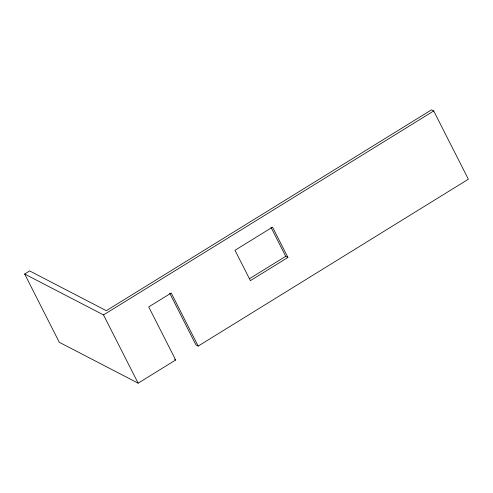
<?xml version="1.0" encoding="UTF-8"?>
<svg xmlns="http://www.w3.org/2000/svg" width="493" height="493" viewBox="0 0 493 493"><rect width="100%" height="100%" fill="white"/><g stroke="black" fill="none" stroke-linecap="round" stroke-linejoin="round"><path stroke-width="0.74" d="M198.174 346.098L171.237 293.002L148.726 306.905L175.662 360.001L138.139 383.178L59.283 342.278L24.65 274.016L29.654 270.922L106.315 310.689L431.529 109.822L433.717 110.956L468.35 179.224L198.174 346.098L195.986 344.958L169.74 293.224M24.65 274.016L103.505 314.916L433.717 110.956M249.495 278.705L285.724 256.329L287.918 257.463L250.389 280.64L235.001 250.302L272.524 227.125L287.918 257.463M174.565 359.434L175.662 360.001M271.014 227.335L285.724 256.329M103.505 314.916L138.139 383.178"/></g></svg>
